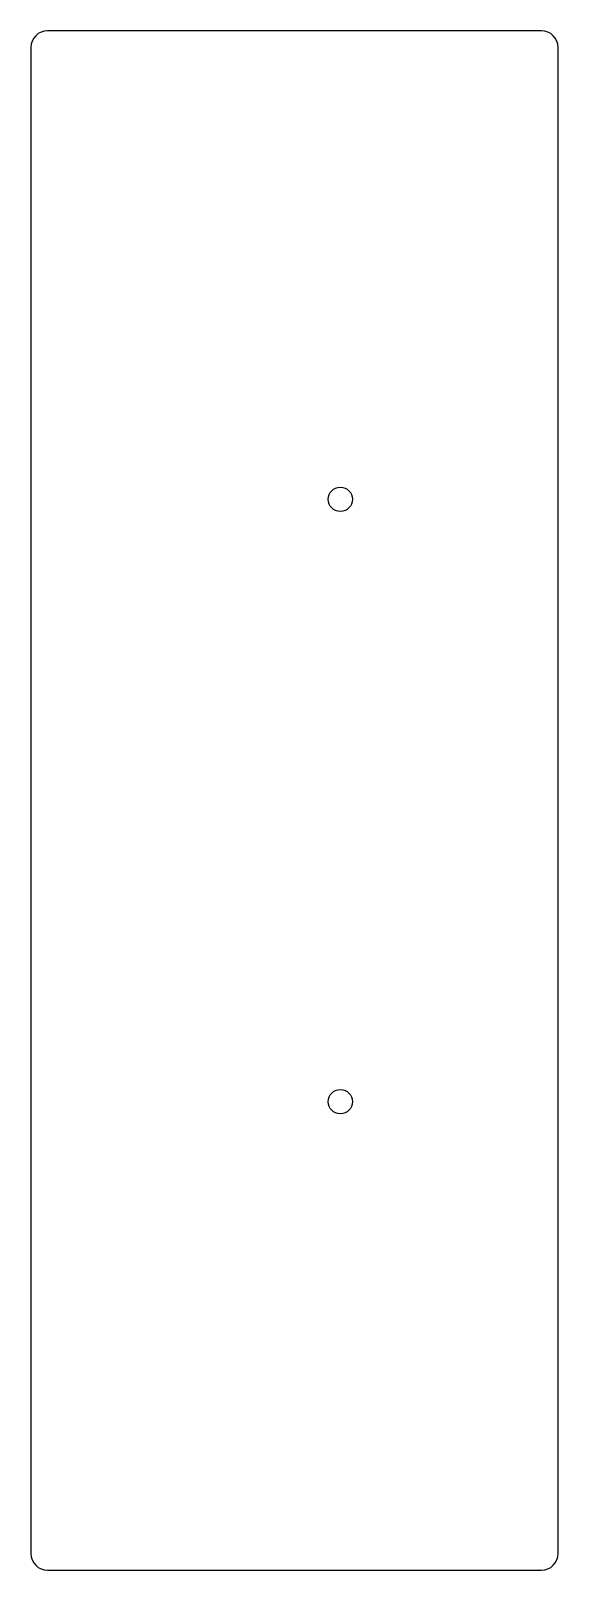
# Model space of a CAD drawing. Header units: millimetres. Extents: x -97 to 3, y -146 to 146.
import ezdxf

# ---------------------------------------------------------------- set-up
doc = ezdxf.new("R2010")
doc.units = ezdxf.units.MM
doc.layers.add('Unfold_Sketch001', color=7, linetype='CONTINUOUS')

msp = doc.modelspace()

# ---------------------------------------------------------------- linework, layer by layer
at = {"layer": 'Unfold_Sketch001'}
for p, q in [((0, 146.05), (-93.5736, 146.05)), ((-96.7486, 142.875), (-96.7486, -142.875)), ((3.175, -142.875), (3.175, 142.875)), ((-93.5736, -146.05), (0, -146.05))]:
    msp.add_line(p, q, dxfattribs=at)
for centre in [(-38.1, 57.15), (-38.1, -57.15)]:
    msp.add_circle(centre, 2.3, dxfattribs=at)
for centre, start, end in [((-93.5736, 142.875), 90, 180), ((0, 142.875), 0, 90), ((-93.5736, -142.875), 180, -90), ((0, -142.875), -90, 0)]:
    msp.add_arc(centre, 3.175, start, end, dxfattribs=at)

doc.saveas('drawing.dxf')
